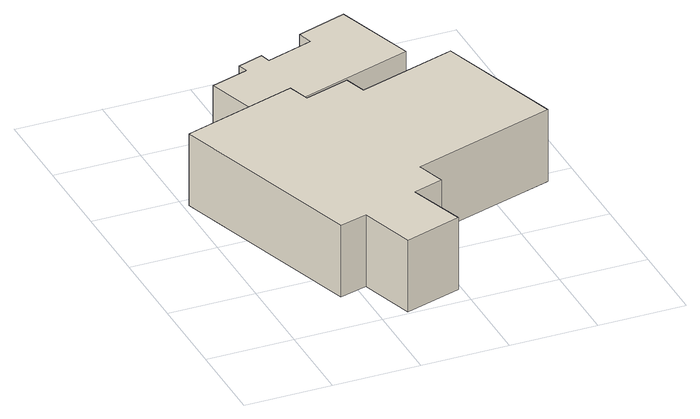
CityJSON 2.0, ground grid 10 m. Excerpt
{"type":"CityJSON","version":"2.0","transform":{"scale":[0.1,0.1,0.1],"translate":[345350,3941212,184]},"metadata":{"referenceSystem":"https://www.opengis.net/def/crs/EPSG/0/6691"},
"CityObjects":{
"building1":{"type":"Building","attributes":{"measuredHeight":3.4,"BuildingIDAttribute.prefecture":"14","BuildingIDAttribute.city":"14151","BuildingDetailAttribute.surveyYear":2015,"BuildingLandSlideRiskAttribute.description":"1","BuildingLandSlideRiskAttribute.areaType":"1"},"geometry":[{"type":"Solid","lod":"1","boundaries":[[[[0,1,2,3]],[[2,4,5,3]],[[1,6,4,2]],[[0,7,6,1]],[[3,5,7,0]],[[4,6,7,5]]]]}]},
"building2":{"type":"Building","attributes":{"usage":"422","measuredHeight":10.7,"storeysAboveGround":2,"BuildingIDAttribute.prefecture":"14","BuildingIDAttribute.city":"14151","BuildingDetailAttribute.totalFloorArea":1278.25,"BuildingDetailAttribute.buildingFootprintArea":639.12,"BuildingDetailAttribute.buildingStructureType":"610","BuildingDetailAttribute.buildingStructureOrgType":"2","BuildingDetailAttribute.orgUsage":"138","BuildingDetailAttribute.surveyYear":2015,"BuildingLandSlideRiskAttribute.description":"1","BuildingLandSlideRiskAttribute.areaType":"1"},"geometry":[{"type":"Solid","lod":"1","boundaries":[[[[8,9,10,11,12,13,14,15,16,17,18,19,20,21]],[[20,22,23,21]],[[19,24,22,20]],[[18,25,24,19]],[[17,26,25,18]],[[16,27,26,17]],[[15,28,27,16]],[[14,29,28,15]],[[13,30,29,14]],[[12,31,30,13]],[[11,32,31,12]],[[10,33,32,11]],[[9,34,33,10]],[[8,35,34,9]],[[21,23,35,8]],[[22,24,25,26,27,28,29,30,31,32,33,34,35,23]]]]}]},
"building3":{"type":"Building","attributes":{"usage":"422","measuredHeight":12.6,"storeysAboveGround":1,"BuildingIDAttribute.prefecture":"14","BuildingIDAttribute.city":"14151","BuildingDetailAttribute.totalFloorArea":144.62,"BuildingDetailAttribute.buildingFootprintArea":144.62,"BuildingDetailAttribute.buildingStructureType":"610","BuildingDetailAttribute.buildingStructureOrgType":"2","BuildingDetailAttribute.orgUsage":"138","BuildingDetailAttribute.surveyYear":2015,"BuildingLandSlideRiskAttribute.description":"1","BuildingLandSlideRiskAttribute.areaType":"1"},"geometry":[{"type":"Solid","lod":"1","boundaries":[[[[36,37,38,39,40,41,42,43,44,45]],[[44,46,47,45]],[[43,48,46,44]],[[42,49,48,43]],[[41,50,49,42]],[[40,51,50,41]],[[39,52,51,40]],[[38,53,52,39]],[[37,54,53,38]],[[36,55,54,37]],[[45,47,55,36]],[[46,48,49,50,51,52,53,54,55,47]]]]}]}
},
"vertices":[
[104,325,12],[71,315,12],[64,338,12],[97,348,12],[64,338,45],[97,348,45],[71,315,45],[104,325,45],
[6,289,1],[139,331,1],[147,306,1],[199,322,1],[207,297,1],[321,333,1],[367,185,1],[200,133,1],[210,100,1],[175,89,1],[196,24,1],[130,3,1],[110,67,1],[78,58,1],[110,67,88],[78,58,88],[130,3,88],[196,24,88],[175,89,88],[210,100,88],[200,133,88],[367,185,88],[321,333,88],[207,297,88],[199,322,88],[147,306,88],[139,331,88],[6,289,88],
[109,332,12],[85,408,12],[129,422,12],[125,433,12],[155,443,12],[158,431,12],[213,449,12],[208,466,12],[266,485,12],[296,391,12],[266,485,61],[296,391,61],[208,466,61],[213,449,61],[158,431,61],[155,443,61],[125,433,61],[129,422,61],[85,408,61],[109,332,61]
]}
